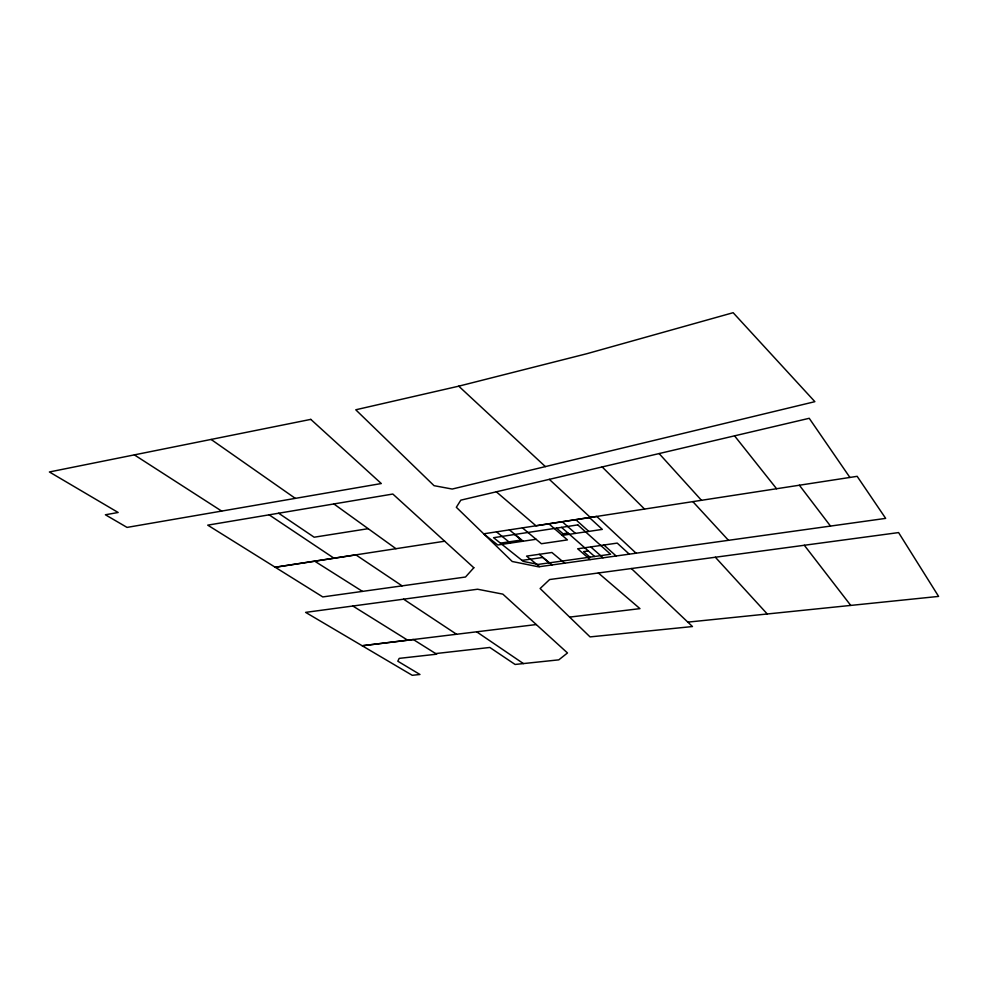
<?xml version="1.0" encoding="UTF-8"?>
<svg xmlns="http://www.w3.org/2000/svg" width="988" height="988" viewBox="0 0 988 988"><rect width="100%" height="100%" fill="white"/><g stroke="black" fill="none" stroke-linecap="round" stroke-linejoin="round"><path stroke-width="1.48" d="M458.741 386.172L586.934 353.692L733.145 312.702L814.878 401.671L452.208 489.048L434.053 485.676L355.754 409.785L458.741 386.172L545.388 466.608M368.203 528.679L314.159 537.213L278.665 513.229M849.902 477.451L809.221 418.295L460.828 500.15L456.333 507.276L512.229 561.493L538.571 566.816L885.668 518.379L857.152 476.327L535.99 525.789L496.334 491.814M444.686 541.214L275.195 567.248L355.865 554.861L402.091 585.859M500.41 543.141L521.343 540.016L514.612 534.496M567.989 533.038L563.049 533.779L556.553 528.123M536.076 539.275L497.754 544.981L483.675 533.829L596.74 516.44L636.087 553.194M562.197 535.373L602.31 529.395L589.428 517.564M522.034 560.394L542.622 557.467L549.205 562.864M588.329 550.946L583.587 551.625L589.935 557.158M435.683 653.574L489.826 647.461L515.106 664.455L558.813 659.848L567.483 652.957L502.843 594.134L477.587 589.231L305.613 612.375L412.243 675.298L419.949 674.483L397.818 661.219L399.177 658.379L436.659 654.192L413.305 639.52L362.176 645.757L536.262 624.552M569.619 617.105L639.952 608.633L598.358 572.991M687.833 622.131L938.6 596.406L898.586 532.581L549.637 579.536L540.115 588.527L590.058 636.902L692.465 626.54L631.381 568.545M352.827 606.002L407.698 640.199M314.69 561.184L362.473 591.392M134.393 454.9L221.658 511.08M403.598 599.185L456.555 634.259M269.119 514.834L334.006 558.22M476.648 631.814L523.405 663.578M211.173 439.487L295.313 498.372M333.882 503.954L395.966 548.698M496.47 531.853L510.413 543.091M539.584 566.618L526.567 556.121L551.897 552.49L564.642 563.135M509.388 529.877L523.183 541.189M539.176 554.317L552.057 564.889M522.417 527.864L541.412 543.733L567.421 539.905L548.846 523.801M590.132 559.579L577.671 548.785L617.228 543.104L629.245 554.132M561.542 527.37L594.628 556.491M562.246 521.738L575.448 533.397M590.738 546.907L603.051 557.775M575.769 519.663L588.811 531.408M603.927 545.018L616.092 555.96M549.328 479.365L590.355 517.428M602.161 466.941L644.559 509.079M692.86 501.632L728.465 540.3M715.361 557.244L767.268 613.993M659.12 453.566L701.48 500.311M734.553 435.844L776.58 488.739M804.318 545.265L850.754 605.422M799.378 485.219L830.488 526.073M473.832 567.742L465.509 577.017L322.78 596.925L207.727 525.147L392.829 494.037L473.832 567.742M310.788 419.381L49.4 471.968L118.152 512.488L105.395 514.773L127.044 527.407L381.294 483.54L310.788 419.381M577.795 524.9L493.568 537.694L523.344 561.431L538.114 564.42L610.572 554.256L577.795 524.9"/></g></svg>
